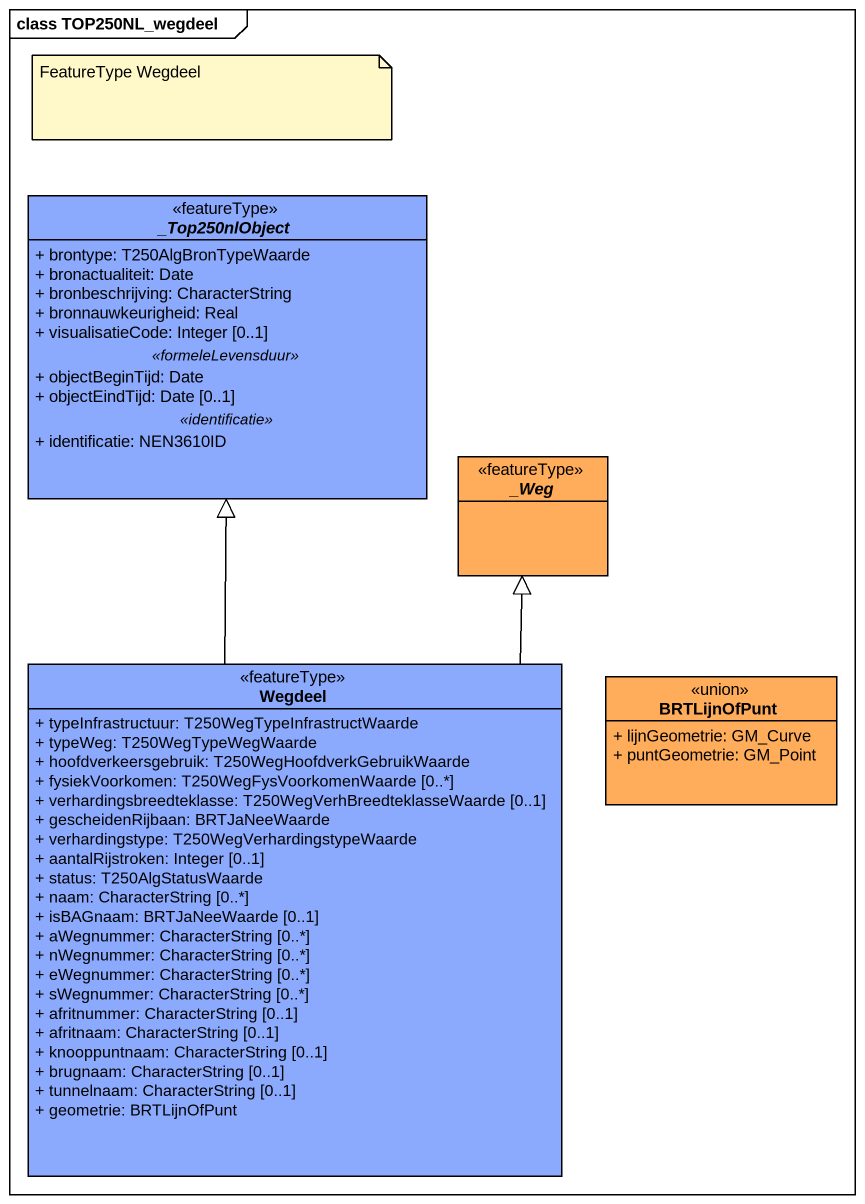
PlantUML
@startuml
mainframe class TOP250NL_wegdeel
hide circle
hide empty members
skinparam classAttributeIconSize 0
abstract class "_Top250nlObject" as Top250nlObject <<featureType>> #8BAAFD {
  + brontype: T250AlgBronTypeWaarde
  + bronactualiteit: Date
  + bronbeschrijving: CharacterString
  + bronnauwkeurigheid: Real
  + visualisatieCode: Integer [0..1]
  .. <<formeleLevensduur>> ..
  + objectBeginTijd: Date
  + objectEindTijd: Date [0..1]
  .. <<identificatie>> ..
  + identificatie: NEN3610ID
}
abstract class "_Weg" as Weg <<featureType>> #FFAD5B
class Wegdeel <<featureType>> #8BAAFD {
  + typeInfrastructuur: T250WegTypeInfrastructWaarde
  + typeWeg: T250WegTypeWegWaarde
  + hoofdverkeersgebruik: T250WegHoofdverkGebruikWaarde
  + fysiekVoorkomen: T250WegFysVoorkomenWaarde [0..*]
  + verhardingsbreedteklasse: T250WegVerhBreedteklasseWaarde [0..1]
  + gescheidenRijbaan: BRTJaNeeWaarde
  + verhardingstype: T250WegVerhardingstypeWaarde
  + aantalRijstroken: Integer [0..1]
  + status: T250AlgStatusWaarde
  + naam: CharacterString [0..*]
  + isBAGnaam: BRTJaNeeWaarde [0..1]
  + aWegnummer: CharacterString [0..*]
  + nWegnummer: CharacterString [0..*]
  + eWegnummer: CharacterString [0..*]
  + sWegnummer: CharacterString [0..*]
  + afritnummer: CharacterString [0..1]
  + afritnaam: CharacterString [0..1]
  + knooppuntnaam: CharacterString [0..1]
  + brugnaam: CharacterString [0..1]
  + tunnelnaam: CharacterString [0..1]
  + geometrie: BRTLijnOfPunt
}
class BRTLijnOfPunt <<union>> #FFAD5B {
  + lijnGeometrie: GM_Curve
  + puntGeometrie: GM_Point
}
Wegdeel -up-|> Top250nlObject
Wegdeel -up-|> Weg
note as N1
  FeatureType Wegdeel
end note
@enduml
